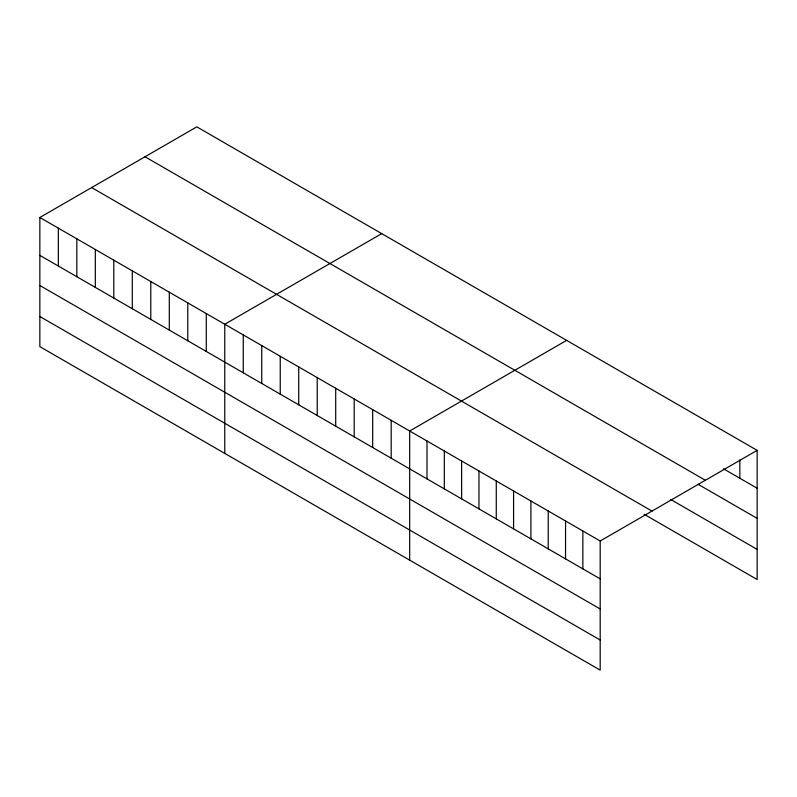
<?xml version="1.0" encoding="UTF-8"?>
<svg xmlns="http://www.w3.org/2000/svg" width="797" height="797" viewBox="0 0 797 797"><rect width="100%" height="100%" fill="white"/><g stroke="black" fill="none" stroke-linecap="round" stroke-linejoin="round"><path stroke-width="1.2" d="M39.85 217.481L600.191 540.994L600.191 670.138L39.85 346.635L39.85 217.481L196.809 126.862L757.15 450.365L757.15 579.519L644.066 514.224M381.723 233.621L224.764 324.24L224.764 453.393M566.637 340.379L409.678 430.998L409.678 560.152M600.191 540.994L757.15 450.365M723.527 468.835L757.15 488.252M145.014 156.77L705.355 480.272M698.062 484.257L757.15 518.369M670.556 499.4L757.15 549.402M91.645 187.574L651.986 511.086M39.85 255.359L600.191 578.871M39.85 285.485L600.191 608.988M39.85 316.509L600.191 640.021M739.835 459.919L739.835 478.25M582.866 530.991L582.866 568.869M565.551 520.989L565.551 558.876M548.226 510.987L548.226 548.874M530.912 500.994L530.912 538.872M513.587 490.992L513.587 528.869M496.272 480.99L496.272 518.877M478.957 470.997L478.957 508.875M461.632 460.995L461.632 498.872M444.318 450.992L444.318 488.88M426.993 441L426.993 478.877M391.188 420.318L391.188 458.205M372.687 409.648L372.687 447.525M354.197 398.968L354.197 436.846M335.706 388.298L335.706 426.176M317.216 377.619L317.216 415.496M298.726 366.939L298.726 404.826M280.235 356.269L280.235 394.146M261.745 345.589L261.745 383.467M243.254 334.919L243.254 372.797M206.274 313.56L206.274 351.447M187.783 302.89L187.783 340.767M169.293 292.21L169.293 330.097M150.792 281.54L150.792 319.418M132.302 270.86L132.302 308.738M113.812 260.181L113.812 298.068M95.321 249.511L95.321 287.388M76.831 238.831L76.831 276.718M58.34 228.161L58.34 266.039"/></g></svg>
